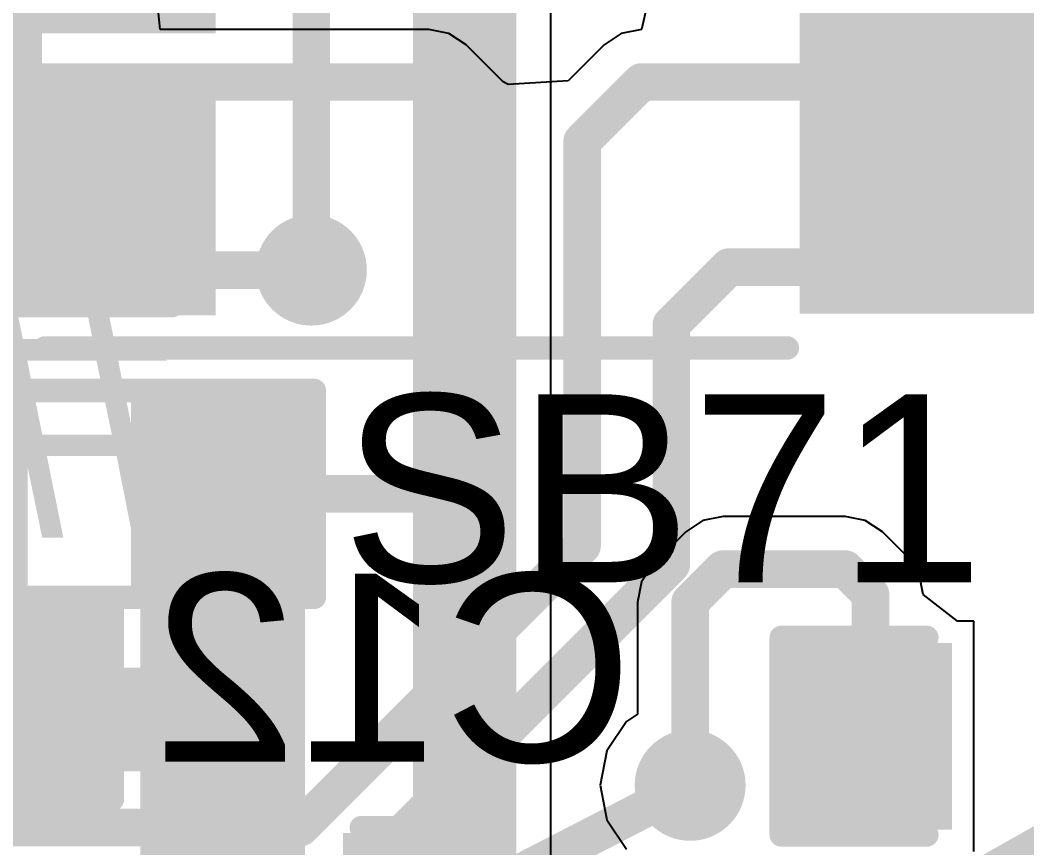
# Model space of a CAD drawing. Header units: millimetres. Extents: x -0.71 to 2.98, y -0.65 to 2.9.
# Drawn here: x 1.9024 to 2.1167, y -0.0253 to 0.1508 of the extents above; entities that cross this region are included whole.
import ezdxf

# ---------------------------------------------------------------- set-up
doc = ezdxf.new("R2010")
doc.units = ezdxf.units.MM
doc.header["$MEASUREMENT"] = 0
for name, color, linetype in [('BottomLayer', 5, 'Continuous'), ('BottomOverlay', 54, 'Continuous'), ('BottomPaste', 16, 'Continuous'), ('BottomSolder', 6, 'Continuous'), ('Mechanical2', 216, 'Continuous'), ('TopLayer', 1, 'Continuous'), ('TopOverlay', 2, 'Continuous'), ('TopPaste', 8, 'Continuous'), ('TopSolder', 216, 'Continuous'), ('ViaHoleLayer', 16, 'Continuous')]:
    doc.layers.add(name, color=color, linetype=linetype)
doc.styles.add('Arial', font='', dxfattribs={"height": 0.2})
doc.styles.get('Arial').set_extended_font_data('Arial')

# ---------------------------------------------------------------- blocks, each defined once
blk = doc.blocks.new('CAP_0805_B_19')
at = {"layer": 'BottomLayer'}
for points in [[(-0.06, 0.03), (-0.02, 0.03), (-0.02, -0.03), (-0.06, -0.03)], [(0.02, 0.03), (0.06, 0.03), (0.06, -0.03), (0.02, -0.03)]]:
    blk.add_hatch(color=5, dxfattribs=at).paths.add_polyline_path(points)
at = {"layer": 'BottomPaste'}
for points in [[(-0.06, 0.03), (-0.02, 0.03), (-0.02, -0.03), (-0.06, -0.03)], [(0.02, 0.03), (0.06, 0.03), (0.06, -0.03), (0.02, -0.03)]]:
    blk.add_hatch(color=16, dxfattribs=at).paths.add_polyline_path(points)
at = {"layer": 'BottomSolder'}
for points in [[(-0.06276, 0.03276), (-0.01724, 0.03276), (-0.01724, -0.03276), (-0.06276, -0.03276)], [(0.01724, 0.03276), (0.06276, 0.03276), (0.06276, -0.03276), (0.01724, -0.03276)]]:
    blk.add_hatch(color=6, dxfattribs=at).paths.add_polyline_path(points)
at = {"layer": 'BottomOverlay', "const_width": 0.005}
for points in [[(-0.064, -0.034), (-0.064, 0.034)], [(-0.024, 0.034), (-0.064, 0.034)], [(0.064, 0.034), (0.024, 0.034)], [(0.064, -0.034), (0.064, 0.034)], [(-0.024, -0.034), (-0.064, -0.034)], [(0.064, -0.034), (0.024, -0.034)]]:
    blk.add_lwpolyline(points, dxfattribs=at)
at = {"layer": 'BottomOverlay', "const_width": 0.0025}
for points in [[(-0.06525, 0.034, 1), (-0.06275, 0.034, 1)], [(-0.06525, 0.034, 1), (-0.06275, 0.034, 1)], [(-0.02525, 0.034, 1), (-0.02275, 0.034, 1)], [(0.02275, 0.034, 1), (0.02525, 0.034, 1)], [(0.06275, 0.034, 1), (0.06525, 0.034, 1)], [(0.06275, 0.034, 1), (0.06525, 0.034, 1)], [(-0.06525, -0.034, 1), (-0.06275, -0.034, 1)], [(-0.06525, -0.034, 1), (-0.06275, -0.034, 1)], [(-0.02525, -0.034, 1), (-0.02275, -0.034, 1)], [(0.02275, -0.034, 1), (0.02525, -0.034, 1)], [(0.06275, -0.034, 1), (0.06525, -0.034, 1)], [(0.06275, -0.034, 1), (0.06525, -0.034, 1)]]:
    blk.add_lwpolyline(points, format="xyb", close=True, dxfattribs=at)
blk = doc.blocks.new('CAP_0603_172')
at = {"layer": 'TopLayer'}
for points in [[(-0.015, 0.0175), (-0.015, -0.0175), (-0.045, -0.0175), (-0.045, 0.0175)], [(0.045, 0.0175), (0.045, -0.0175), (0.015, -0.0175), (0.015, 0.0175)]]:
    blk.add_hatch(color=1, dxfattribs=at).paths.add_polyline_path(points)
at = {"layer": 'TopPaste'}
for points in [[(-0.015, 0.0175), (-0.015, -0.0175), (-0.045, -0.0175), (-0.045, 0.0175)], [(0.045, 0.0175), (0.045, -0.0175), (0.015, -0.0175), (0.015, 0.0175)]]:
    blk.add_hatch(color=8, dxfattribs=at).paths.add_polyline_path(points)
at = {"layer": 'TopSolder'}
for points in [[(-0.01264, 0.01986), (-0.01264, -0.01986), (-0.04736, -0.01986), (-0.04736, 0.01986)], [(0.04736, 0.01986), (0.04736, -0.01986), (0.01264, -0.01986), (0.01264, 0.01986)]]:
    blk.add_hatch(color=216, dxfattribs=at).paths.add_polyline_path(points)
at = {"layer": 'TopOverlay', "const_width": 0.005}
for points in [[(-0.049, 0.021), (-0.049, -0.021)], [(-0.049, 0.021), (-0.018, 0.021)], [(0.018, 0.021), (0.049, 0.021)], [(0.049, 0.021), (0.049, -0.021)], [(-0.049, -0.021), (-0.018, -0.021)], [(0.018, -0.021), (0.049, -0.021)]]:
    blk.add_lwpolyline(points, dxfattribs=at)
at = {"layer": 'TopOverlay', "const_width": 0.0025}
for points in [[(-0.05025, 0.021, 1), (-0.04775, 0.021, 1)], [(-0.05025, 0.021, 1), (-0.04775, 0.021, 1)], [(-0.01925, 0.021, 1), (-0.01675, 0.021, 1)], [(0.01675, 0.021, 1), (0.01925, 0.021, 1)], [(0.04775, 0.021, 1), (0.05025, 0.021, 1)], [(0.04775, 0.021, 1), (0.05025, 0.021, 1)], [(-0.05025, -0.021, 1), (-0.04775, -0.021, 1)], [(-0.05025, -0.021, 1), (-0.04775, -0.021, 1)], [(-0.01925, -0.021, 1), (-0.01675, -0.021, 1)], [(0.01675, -0.021, 1), (0.01925, -0.021, 1)], [(0.04775, -0.021, 1), (0.05025, -0.021, 1)], [(0.04775, -0.021, 1), (0.05025, -0.021, 1)]]:
    blk.add_lwpolyline(points, format="xyb", close=True, dxfattribs=at)
blk = doc.blocks.new('CAP_0603_B_178')
at = {"layer": 'BottomLayer'}
for points in [[(-0.045, -0.0175), (-0.045, 0.0175), (-0.015, 0.0175), (-0.015, -0.0175)], [(0.015, -0.0175), (0.015, 0.0175), (0.045, 0.0175), (0.045, -0.0175)]]:
    blk.add_hatch(color=5, dxfattribs=at).paths.add_polyline_path(points)
at = {"layer": 'BottomPaste'}
for points in [[(-0.045, -0.0175), (-0.045, 0.0175), (-0.015, 0.0175), (-0.015, -0.0175)], [(0.015, -0.0175), (0.015, 0.0175), (0.045, 0.0175), (0.045, -0.0175)]]:
    blk.add_hatch(color=16, dxfattribs=at).paths.add_polyline_path(points)
at = {"layer": 'BottomSolder'}
for points in [[(-0.04736, -0.01986), (-0.04736, 0.01986), (-0.01264, 0.01986), (-0.01264, -0.01986)], [(0.01264, -0.01986), (0.01264, 0.01986), (0.04736, 0.01986), (0.04736, -0.01986)]]:
    blk.add_hatch(color=6, dxfattribs=at).paths.add_polyline_path(points)
at = {"layer": 'BottomOverlay', "const_width": 0.005}
for points in [[(-0.018, 0.021), (-0.049, 0.021)], [(-0.049, 0.021), (-0.049, -0.021)], [(0.049, 0.021), (0.018, 0.021)], [(0.049, 0.021), (0.049, -0.021)], [(-0.018, -0.021), (-0.049, -0.021)], [(0.049, -0.021), (0.018, -0.021)]]:
    blk.add_lwpolyline(points, dxfattribs=at)
at = {"layer": 'BottomOverlay', "const_width": 0.0025}
for points in [[(-0.05025, 0.021, 1), (-0.04775, 0.021, 1)], [(-0.05025, 0.021, 1), (-0.04775, 0.021, 1)], [(-0.01925, 0.021, 1), (-0.01675, 0.021, 1)], [(0.01675, 0.021, 1), (0.01925, 0.021, 1)], [(0.04775, 0.021, 1), (0.05025, 0.021, 1)], [(0.04775, 0.021, 1), (0.05025, 0.021, 1)], [(-0.05025, -0.021, 1), (-0.04775, -0.021, 1)], [(-0.05025, -0.021, 1), (-0.04775, -0.021, 1)], [(-0.01925, -0.021, 1), (-0.01675, -0.021, 1)], [(0.01675, -0.021, 1), (0.01925, -0.021, 1)], [(0.04775, -0.021, 1), (0.05025, -0.021, 1)], [(0.04775, -0.021, 1), (0.05025, -0.021, 1)]]:
    blk.add_lwpolyline(points, format="xyb", close=True, dxfattribs=at)
blk = doc.blocks.new('C___0402_B_212')
at = {"layer": 'BottomLayer'}
for points in [[(-0.0095, 0.0125), (-0.0095, -0.0125), (-0.0275, -0.0125), (-0.0275, 0.0125)], [(0.0275, 0.0125), (0.0275, -0.0125), (0.0095, -0.0125), (0.0095, 0.0125)]]:
    blk.add_hatch(color=5, dxfattribs=at).paths.add_polyline_path(points)
at = {"layer": 'BottomPaste'}
for points in [[(-0.0095, 0.0125), (-0.0095, -0.0125), (-0.0275, -0.0125), (-0.0275, 0.0125)], [(0.0275, 0.0125), (0.0275, -0.0125), (0.0095, -0.0125), (0.0095, 0.0125)]]:
    blk.add_hatch(color=16, dxfattribs=at).paths.add_polyline_path(points)
at = {"layer": 'BottomSolder'}
for points in [[(-0.00714, 0.01486), (-0.00714, -0.01486), (-0.02986, -0.01486), (-0.02986, 0.01486)], [(0.02986, 0.01486), (0.02986, -0.01486), (0.00714, -0.01486), (0.00714, 0.01486)]]:
    blk.add_hatch(color=6, dxfattribs=at).paths.add_polyline_path(points)
at = {"layer": 'BottomOverlay', "const_width": 0.005}
for points in [[(-0.031, -0.016), (-0.031, 0.016)], [(-0.031, 0.016), (-0.011, 0.016)], [(0.011, 0.016), (0.031, 0.016)], [(0.031, -0.016), (0.031, 0.016)], [(-0.031, -0.016), (-0.011, -0.016)], [(0.011, -0.016), (0.031, -0.016)]]:
    blk.add_lwpolyline(points, dxfattribs=at)
at = {"layer": 'BottomOverlay', "const_width": 0.0025}
for points in [[(-0.03225, 0.016, 1), (-0.02975, 0.016, 1)], [(-0.03225, 0.016, 1), (-0.02975, 0.016, 1)], [(-0.01225, 0.016, 1), (-0.00975, 0.016, 1)], [(0.00975, 0.016, 1), (0.01225, 0.016, 1)], [(0.02975, 0.016, 1), (0.03225, 0.016, 1)], [(0.02975, 0.016, 1), (0.03225, 0.016, 1)], [(-0.03225, -0.016, 1), (-0.02975, -0.016, 1)], [(-0.03225, -0.016, 1), (-0.02975, -0.016, 1)], [(-0.01225, -0.016, 1), (-0.00975, -0.016, 1)], [(0.00975, -0.016, 1), (0.01225, -0.016, 1)], [(0.02975, -0.016, 1), (0.03225, -0.016, 1)], [(0.02975, -0.016, 1), (0.03225, -0.016, 1)]]:
    blk.add_lwpolyline(points, format="xyb", close=True, dxfattribs=at)
blk = doc.blocks.new('SOLDER_BRIDGE_243')
at = {"layer": 'TopLayer'}
for points in [[(-0.045, -0.0175), (-0.045, 0.0175), (-0.015, 0.0175), (-0.015, -0.0175)], [(0.015, -0.0175), (0.015, 0.0175), (0.045, 0.0175), (0.045, -0.0175)]]:
    blk.add_hatch(color=1, dxfattribs=at).paths.add_polyline_path(points)
at = {"layer": 'TopPaste'}
for points in [[(-0.045, -0.0175), (-0.045, 0.0175), (-0.015, 0.0175), (-0.015, -0.0175)], [(0.015, -0.0175), (0.015, 0.0175), (0.045, 0.0175), (0.045, -0.0175)]]:
    blk.add_hatch(color=8, dxfattribs=at).paths.add_polyline_path(points)
at = {"layer": 'TopSolder'}
for points in [[(-0.049, -0.0215), (-0.049, 0.0215), (-0.011, 0.0215), (-0.011, -0.0215)], [(0.011, -0.0215), (0.011, 0.0215), (0.049, 0.0215), (0.049, -0.0215)]]:
    blk.add_hatch(color=216, dxfattribs=at).paths.add_polyline_path(points)
at = {"layer": 'TopOverlay', "const_width": 0.005}
for points in [[(-0.05, -0.022), (-0.05, 0.022)], [(-0.05, 0.022), (0.05, 0.022)], [(0.05, -0.022), (0.05, 0.022)], [(-0.05, -0.022), (0.05, -0.022)]]:
    blk.add_lwpolyline(points, dxfattribs=at)
at = {"layer": 'TopOverlay', "const_width": 0.0025}
for points in [[(-0.05125, 0.022, 1), (-0.04875, 0.022, 1)], [(-0.05125, 0.022, 1), (-0.04875, 0.022, 1)], [(0.04875, 0.022, 1), (0.05125, 0.022, 1)], [(0.04875, 0.022, 1), (0.05125, 0.022, 1)], [(-0.05125, -0.022, 1), (-0.04875, -0.022, 1)], [(-0.05125, -0.022, 1), (-0.04875, -0.022, 1)], [(0.04875, -0.022, 1), (0.05125, -0.022, 1)], [(0.04875, -0.022, 1), (0.05125, -0.022, 1)]]:
    blk.add_lwpolyline(points, format="xyb", close=True, dxfattribs=at)
blk = doc.blocks.new('PCM1865DBTR_249')
at = {"layer": 'TopLayer'}
for points in [[(-0.1437, -0.09252), (-0.08465, -0.09252), (-0.08465, -0.10433), (-0.1437, -0.10433)], [(0.1437, -0.10433), (0.08465, -0.10433), (0.08465, -0.09252), (0.1437, -0.09252)], [(-0.1437, -0.1122), (-0.08465, -0.1122), (-0.08465, -0.12402), (-0.1437, -0.12402)], [(0.1437, -0.12402), (0.08465, -0.12402), (0.08465, -0.1122), (0.1437, -0.1122)], [(-0.08465, -0.1437), (-0.1437, -0.1437), (-0.1437, -0.13189), (-0.08465, -0.13189)], [(0.1437, -0.1437), (0.08465, -0.1437), (0.08465, -0.13189), (0.1437, -0.13189)]]:
    blk.add_hatch(color=1, dxfattribs=at).paths.add_polyline_path(points)
at = {"layer": 'TopPaste'}
for points in [[(-0.1437, -0.09252), (-0.08465, -0.09252), (-0.08465, -0.10433), (-0.1437, -0.10433)], [(0.1437, -0.10433), (0.08465, -0.10433), (0.08465, -0.09252), (0.1437, -0.09252)], [(-0.1437, -0.1122), (-0.08465, -0.1122), (-0.08465, -0.12402), (-0.1437, -0.12402)], [(0.1437, -0.12402), (0.08465, -0.12402), (0.08465, -0.1122), (0.1437, -0.1122)], [(-0.08465, -0.1437), (-0.1437, -0.1437), (-0.1437, -0.13189), (-0.08465, -0.13189)], [(0.1437, -0.1437), (0.08465, -0.1437), (0.08465, -0.13189), (0.1437, -0.13189)]]:
    blk.add_hatch(color=8, dxfattribs=at).paths.add_polyline_path(points)
at = {"layer": 'TopSolder'}
for points in [[(-0.1477, -0.06883), (-0.08065, -0.06883), (-0.08065, -0.08865), (-0.1477, -0.08865)], [(0.1477, -0.08865), (0.08065, -0.08865), (0.08065, -0.06883), (0.1477, -0.06883)], [(-0.1477, -0.08852), (-0.08065, -0.08852), (-0.08065, -0.10833), (-0.1477, -0.10833)], [(0.1477, -0.10833), (0.08065, -0.10833), (0.08065, -0.08852), (0.1477, -0.08852)], [(-0.1477, -0.1082), (-0.08065, -0.1082), (-0.08065, -0.12802), (-0.1477, -0.12802)], [(0.1477, -0.12802), (0.08065, -0.12802), (0.08065, -0.1082), (0.1477, -0.1082)], [(-0.08065, -0.1477), (-0.1477, -0.1477), (-0.1477, -0.12789), (-0.08065, -0.12789)], [(0.1477, -0.1477), (0.08065, -0.1477), (0.08065, -0.12789), (0.1477, -0.12789)]]:
    blk.add_hatch(color=216, dxfattribs=at).paths.add_polyline_path(points)
at = {"layer": 'TopOverlay', "const_width": 0.005}
blk.add_lwpolyline([(-0.08, -0.155), (0.078, -0.155)], dxfattribs=at)
at = {"layer": 'TopOverlay', "const_width": 0.0025}
for points in [[(-0.08125, -0.155, 1), (-0.07875, -0.155, 1)], [(0.07675, -0.155, 1), (0.07925, -0.155, 1)]]:
    blk.add_lwpolyline(points, format="xyb", close=True, dxfattribs=at)
blk = doc.blocks.new('CAP_0603_B_296')
at = {"layer": 'BottomLayer'}
for points in [[(-0.045, -0.0175), (-0.045, 0.0175), (-0.015, 0.0175), (-0.015, -0.0175)], [(0.015, -0.0175), (0.015, 0.0175), (0.045, 0.0175), (0.045, -0.0175)]]:
    blk.add_hatch(color=5, dxfattribs=at).paths.add_polyline_path(points)
at = {"layer": 'BottomPaste'}
for points in [[(-0.045, -0.0175), (-0.045, 0.0175), (-0.015, 0.0175), (-0.015, -0.0175)], [(0.015, -0.0175), (0.015, 0.0175), (0.045, 0.0175), (0.045, -0.0175)]]:
    blk.add_hatch(color=16, dxfattribs=at).paths.add_polyline_path(points)
at = {"layer": 'BottomSolder'}
for points in [[(-0.04736, -0.01986), (-0.04736, 0.01986), (-0.01264, 0.01986), (-0.01264, -0.01986)], [(0.01264, -0.01986), (0.01264, 0.01986), (0.04736, 0.01986), (0.04736, -0.01986)]]:
    blk.add_hatch(color=6, dxfattribs=at).paths.add_polyline_path(points)
at = {"layer": 'BottomOverlay', "const_width": 0.005}
for points in [[(-0.049, 0.021), (-0.049, -0.021)], [(-0.049, 0.021), (-0.018, 0.021)], [(0.018, 0.021), (0.049, 0.021)], [(0.049, 0.021), (0.049, -0.021)], [(-0.049, -0.021), (-0.018, -0.021)], [(0.018, -0.021), (0.049, -0.021)]]:
    blk.add_lwpolyline(points, dxfattribs=at)
at = {"layer": 'BottomOverlay', "const_width": 0.0025}
for points in [[(-0.05025, 0.021, 1), (-0.04775, 0.021, 1)], [(-0.05025, 0.021, 1), (-0.04775, 0.021, 1)], [(-0.01925, 0.021, 1), (-0.01675, 0.021, 1)], [(0.01675, 0.021, 1), (0.01925, 0.021, 1)], [(0.04775, 0.021, 1), (0.05025, 0.021, 1)], [(0.04775, 0.021, 1), (0.05025, 0.021, 1)], [(-0.05025, -0.021, 1), (-0.04775, -0.021, 1)], [(-0.05025, -0.021, 1), (-0.04775, -0.021, 1)], [(-0.01925, -0.021, 1), (-0.01675, -0.021, 1)], [(0.01675, -0.021, 1), (0.01925, -0.021, 1)], [(0.04775, -0.021, 1), (0.05025, -0.021, 1)], [(0.04775, -0.021, 1), (0.05025, -0.021, 1)]]:
    blk.add_lwpolyline(points, format="xyb", close=True, dxfattribs=at)

msp = doc.modelspace()

# ---------------------------------------------------------------- hatches: boundary and pattern name
at = {"layer": 'BottomLayer'}
for points in [[(1.841, 0.148), (1.944, 0.148), (1.944, 0.195), (1.841, 0.195)], [(1.841, 0.088), (1.944, 0.088), (1.944, 0.135), (1.841, 0.135)], [(1.963, 0.028), (1.928, 0.028), (1.928, -0.135), (1.963, -0.135)], [(1.973, -0.098), (2.008, -0.098), (2.008, -0.023), (1.973, -0.023)]]:
    msp.add_hatch(color=5, dxfattribs=at).paths.add_polyline_path(points)
h = msp.add_hatch(color=5, dxfattribs=at)
edge = h.paths.add_edge_path()
edge.add_arc((1.96437, 0.09763), 0.01181, 0, 360)
h = msp.add_hatch(color=5, dxfattribs=at)
edge = h.paths.add_edge_path()
edge.add_arc((1.946, 0.002), 0.01181, 0, 360)
h = msp.add_hatch(color=5, dxfattribs=at)
edge = h.paths.add_edge_path()
edge.add_arc((2.045, -0.012), 0.01181, 0, 360)
at = {"layer": 'BottomSolder'}
h = msp.add_hatch(color=6, dxfattribs=at)
edge = h.paths.add_edge_path()
edge.add_arc((1.96437, 0.09763), 0.00791, 0, 360)
h = msp.add_hatch(color=6, dxfattribs=at)
edge = h.paths.add_edge_path()
edge.add_arc((1.946, 0.002), 0.00791, 0, 360)
h = msp.add_hatch(color=6, dxfattribs=at)
edge = h.paths.add_edge_path()
edge.add_arc((2.045, -0.012), 0.00791, 0, 360)
at = {"layer": 'TopLayer'}
h = msp.add_hatch(color=1, dxfattribs=at)
edge = h.paths.add_edge_path()
edge.add_arc((1.96437, 0.09763), 0.01181, 0, 360)
h = msp.add_hatch(color=1, dxfattribs=at)
edge = h.paths.add_edge_path()
edge.add_arc((1.946, 0.002), 0.01181, 0, 360)
h = msp.add_hatch(color=1, dxfattribs=at)
edge = h.paths.add_edge_path()
edge.add_arc((2.045, -0.012), 0.01181, 0, 360)
msp.add_hatch(color=1, dxfattribs=at).paths.add_polyline_path([(2.15776, -0.14205), (2.19379, -0.12166), (2.13331, -0.01475), (2.09727, -0.03514)])
at = {"layer": 'TopSolder'}
h = msp.add_hatch(color=216, dxfattribs=at)
edge = h.paths.add_edge_path()
edge.add_arc((1.96437, 0.09763), 0.00791, 0, 360)
h = msp.add_hatch(color=216, dxfattribs=at)
edge = h.paths.add_edge_path()
edge.add_arc((1.946, 0.002), 0.00791, 0, 360)
h = msp.add_hatch(color=216, dxfattribs=at)
edge = h.paths.add_edge_path()
edge.add_arc((2.045, -0.012), 0.00791, 0, 360)
at = {"layer": 'ViaHoleLayer'}
h = msp.add_hatch(color=16, dxfattribs=at)
edge = h.paths.add_edge_path()
edge.add_arc((1.96437, 0.09763), 0.00591, 0, 360)
h = msp.add_hatch(color=16, dxfattribs=at)
edge = h.paths.add_edge_path()
edge.add_arc((1.946, 0.002), 0.00591, 0, 360)
h = msp.add_hatch(color=16, dxfattribs=at)
edge = h.paths.add_edge_path()
edge.add_arc((2.045, -0.012), 0.00591, 0, 360)

# ---------------------------------------------------------------- linework, layer by layer
at = {"layer": 'BottomLayer'}
for p, q in [((2.01535, -0.04203), (2.01535, 0.33986)), ((2.052, 0.04522), (2.04771, 0.04436)), ((2.078, 0.04522), (2.052, 0.04522)), ((2.052, 0.04522), (2.052, 0.04522)), ((2.08229, 0.04436), (2.078, 0.04522)), ((2.078, 0.04522), (2.078, 0.04522)), ((2.04771, 0.04436), (2.04407, 0.04193)), ((2.08593, 0.04193), (2.08229, 0.04436)), ((2.04407, 0.04193), (2.03707, 0.03493)), ((2.09132, 0.03654), (2.08593, 0.04193)), ((2.09375, 0.0329), (2.09132, 0.03654)), ((2.09132, 0.03654), (2.09132, 0.03654)), ((2.03707, 0.03493), (2.03464, 0.03129)), ((2.0946, 0.02861), (2.09375, 0.0329)), ((2.03464, 0.03129), (2.03378, 0.027)), ((2.10193, 0.02295), (2.0946, 0.02861)), ((2.03378, 0.027), (2.03378, 0.027)), ((2.03378, 0.027), (2.03378, 0.00313)), ((2.10539, 0.02295), (2.10193, 0.02295)), ((2.10539, -0.02605), (2.10539, 0.02295)), ((2.03378, 0.00313), (2.03144, 0.00156)), ((2.03144, 0.00156), (2.02728, -0.00466)), ((2.02728, -0.00466), (2.02582, -0.012)), ((2.02582, -0.012), (2.02728, -0.01934)), ((2.02728, -0.01934), (2.03144, -0.02556))]:
    msp.add_line(p, q, dxfattribs=at)
for points, const_width in [([(1.96437, 0.09763), (1.96437, 0.48937)], 0.008), ([(1.997, -0.04203), (1.997, 0.362)], 0.022), ([(1.75038, 0.10906), (1.91369, 0.10906)], 0.022), ([(2.045, 0.027), (2.052, 0.034)], 0.008), ([(2.052, 0.034), (2.078, 0.034)], 0.008), ([(2.078, 0.034), (2.08339, 0.02861)], 0.008), ([(2.08339, -0.00155), (2.08339, 0.02861)], 0.008), ([(2.045, -0.012), (2.045, 0.027)], 0.008)]:
    msp.add_lwpolyline(points, dxfattribs=dict(at, const_width=const_width))
for points, const_width in [([(1.90819, 0.10906, 1), (1.91919, 0.10906, 1)], 0.011), ([(1.96237, 0.09763, 1), (1.96637, 0.09763, 1)], 0.004), ([(2.05, 0.034, 1), (2.054, 0.034, 1)], 0.004), ([(2.05, 0.034, 1), (2.054, 0.034, 1)], 0.004), ([(2.076, 0.034, 1), (2.08, 0.034, 1)], 0.004), ([(2.076, 0.034, 1), (2.08, 0.034, 1)], 0.004), ([(2.08139, 0.02861, 1), (2.08539, 0.02861, 1)], 0.004), ([(2.08139, 0.02861, 1), (2.08539, 0.02861, 1)], 0.004), ([(2.043, 0.027, 1), (2.047, 0.027, 1)], 0.004), ([(2.043, 0.027, 1), (2.047, 0.027, 1)], 0.004), ([(2.08139, -0.00155, 1), (2.08539, -0.00155, 1)], 0.004), ([(2.043, -0.012, 1), (2.047, -0.012, 1)], 0.004)]:
    msp.add_lwpolyline(points, format="xyb", close=True, dxfattribs=dict(at, const_width=const_width))
at = {"layer": 'Mechanical2', "const_width": 0.01}
msp.add_lwpolyline([(2.97335, 1.12706, 1), (-0.56996, 1.12706, 1)], format="xyb", close=True, dxfattribs=at)
at = {"layer": 'TopLayer'}
for p, q in [((1.93217, 0.14885), (1.93119, 0.15885)), ((2.03684, 0.1585), (2.03464, 0.14885)), ((1.98936, 0.14885), (1.93217, 0.14885)), ((1.99365, 0.148), (1.98936, 0.14885)), ((1.98936, 0.14885), (1.98936, 0.14885)), ((1.99729, 0.14557), (1.99365, 0.148)), ((2.03035, 0.148), (2.02671, 0.14557)), ((2.03464, 0.14885), (2.03035, 0.148)), ((2.0052, 0.13766), (1.99729, 0.14557)), ((2.02671, 0.14557), (2.01904, 0.1379)), ((2.00624, 0.1371), (2.0052, 0.13766)), ((2.01904, 0.1379), (2.00624, 0.1371))]:
    msp.add_line(p, q, dxfattribs=at)
for points, const_width in [([(1.87352, 0.13764), (1.98936, 0.13764)], 0.008), ([(1.98936, 0.13764), (2.004, 0.123)], 0.008), ([(2.022, 0.125), (2.03464, 0.13764)], 0.008), ([(2.03464, 0.13764), (2.10187, 0.13764)], 0.008), ([(2.022, 0.039), (2.022, 0.125)], 0.008), ([(2.004, 0.06), (2.004, 0.123)], 0.008), ([(2.10187, 0.11795), (2.10289, 0.11898)], 0.008), ([(2.10289, 0.11898), (2.16398, 0.11898)], 0.008), ([(1.87415, 0.09763), (1.96437, 0.09763)], 0.008), ([(2.041, 0.086), (2.05327, 0.09827)], 0.008), ([(2.05327, 0.09827), (2.10187, 0.09827)], 0.008), ([(2.041, 0.035), (2.041, 0.086)], 0.008), ([(1.994, 0.05), (2.004, 0.06)], 0.008), ([(1.945, 0.05), (1.994, 0.05)], 0.008), ([(1.962, -0.021), (2.022, 0.039)], 0.008), ([(1.97, -0.036), (2.041, 0.035)], 0.008), ([(1.87406, 0.002), (1.946, 0.002)], 0.022), ([(2.00617, -0.03202), (2.045, -0.012)], 0.008), ([(1.527, -0.021), (1.962, -0.021)], 0.008)]:
    msp.add_lwpolyline(points, dxfattribs=dict(at, const_width=const_width))
for points, const_width in [([(1.98736, 0.13764, 1), (1.99136, 0.13764, 1)], 0.004), ([(1.98736, 0.13764, 1), (1.99136, 0.13764, 1)], 0.004), ([(2.03264, 0.13764, 1), (2.03664, 0.13764, 1)], 0.004), ([(2.03264, 0.13764, 1), (2.03664, 0.13764, 1)], 0.004), ([(2.09987, 0.13764, 1), (2.10387, 0.13764, 1)], 0.004), ([(2.02, 0.125, 1), (2.024, 0.125, 1)], 0.004), ([(2.02, 0.125, 1), (2.024, 0.125, 1)], 0.004), ([(2.002, 0.123, 1), (2.006, 0.123, 1)], 0.004), ([(2.002, 0.123, 1), (2.006, 0.123, 1)], 0.004), ([(2.10089, 0.11898, 1), (2.10489, 0.11898, 1)], 0.004), ([(2.10089, 0.11898, 1), (2.10489, 0.11898, 1)], 0.004), ([(2.09987, 0.11795, 1), (2.10387, 0.11795, 1)], 0.004), ([(1.96237, 0.09763, 1), (1.96637, 0.09763, 1)], 0.004), ([(2.05127, 0.09827, 1), (2.05527, 0.09827, 1)], 0.004), ([(2.05127, 0.09827, 1), (2.05527, 0.09827, 1)], 0.004), ([(2.09987, 0.09827, 1), (2.10387, 0.09827, 1)], 0.004), ([(2.039, 0.086, 1), (2.043, 0.086, 1)], 0.004), ([(2.039, 0.086, 1), (2.043, 0.086, 1)], 0.004), ([(2.002, 0.06, 1), (2.006, 0.06, 1)], 0.004), ([(2.002, 0.06, 1), (2.006, 0.06, 1)], 0.004), ([(1.943, 0.05, 1), (1.947, 0.05, 1)], 0.004), ([(1.992, 0.05, 1), (1.996, 0.05, 1)], 0.004), ([(1.992, 0.05, 1), (1.996, 0.05, 1)], 0.004), ([(2.02, 0.039, 1), (2.024, 0.039, 1)], 0.004), ([(2.02, 0.039, 1), (2.024, 0.039, 1)], 0.004), ([(2.039, 0.035, 1), (2.043, 0.035, 1)], 0.004), ([(2.039, 0.035, 1), (2.043, 0.035, 1)], 0.004), ([(1.9405, 0.002, 1), (1.9515, 0.002, 1)], 0.011), ([(2.043, -0.012, 1), (2.047, -0.012, 1)], 0.004), ([(1.96, -0.021, 1), (1.964, -0.021, 1)], 0.004), ([(1.96, -0.021, 1), (1.964, -0.021, 1)], 0.004)]:
    msp.add_lwpolyline(points, format="xyb", close=True, dxfattribs=dict(at, const_width=const_width))

# ---------------------------------------------------------------- block references
for name, p in [('PCM1865DBTR_249', (1.98769, 0.23606)), ('SOLDER_BRIDGE_243', (1.915, 0.05)), ('C___0402_B_212', (1.964, -0.037))]:
    msp.add_blockref(name, p)
for name, p, rotation in [('CAP_0603_B_296', (1.91369, 0.13906), 90), ('CAP_0805_B_19', (1.888, -0.039), 270), ('CAP_0603_B_178', (2.11339, -0.00155), 180), ('CAP_0603_172', (2.15611, -0.02623), 29.5)]:
    msp.add_blockref(name, p, dxfattribs=dict(rotation=rotation))

# ---------------------------------------------------------------- texts
at = {"layer": 'BottomOverlay', "style": 'Arial', "text_generation_flag": 2}
msp.add_text('#', height=0.06, rotation=360, dxfattribs=at).set_placement((1.93602, 0.04067))
msp.add_text('C12', height=0.04, dxfattribs=at).set_placement((2.03298, -0.00699))
at = {"layer": 'TopOverlay', "style": 'Arial'}
msp.add_text('SB71', height=0.04, dxfattribs=at).set_placement((1.9708, 0.0312))

doc.saveas('drawing.dxf')
